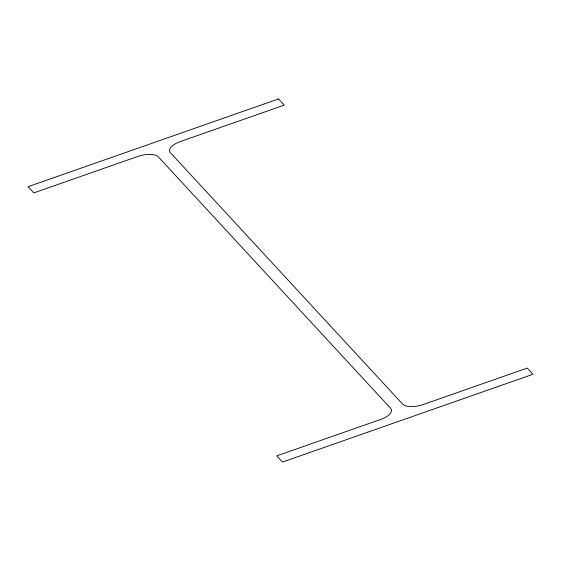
<?xml version="1.0" encoding="UTF-8"?>
<svg xmlns="http://www.w3.org/2000/svg" width="561" height="561" viewBox="0 0 561 561"><rect width="100%" height="100%" fill="white"/><g stroke="black" fill="none" stroke-linecap="round" stroke-linejoin="round"><path stroke-width="0.84" d="M278.572 98.918L28.05 186.708L33.779 192.914L137.761 156.47A16.571 7.16 -13.3 0 1 158.454 156.982L390.54 408.226A16.571 7.16 -13.3 0 1 380.688 419.439L276.699 455.883L282.428 462.082L532.95 374.292L527.221 368.086L423.239 404.53A16.571 7.16 -13.3 0 1 402.546 404.018L170.46 152.774A16.571 7.16 -13.3 0 1 180.312 141.561L284.301 105.117L278.572 98.918"/></g></svg>
